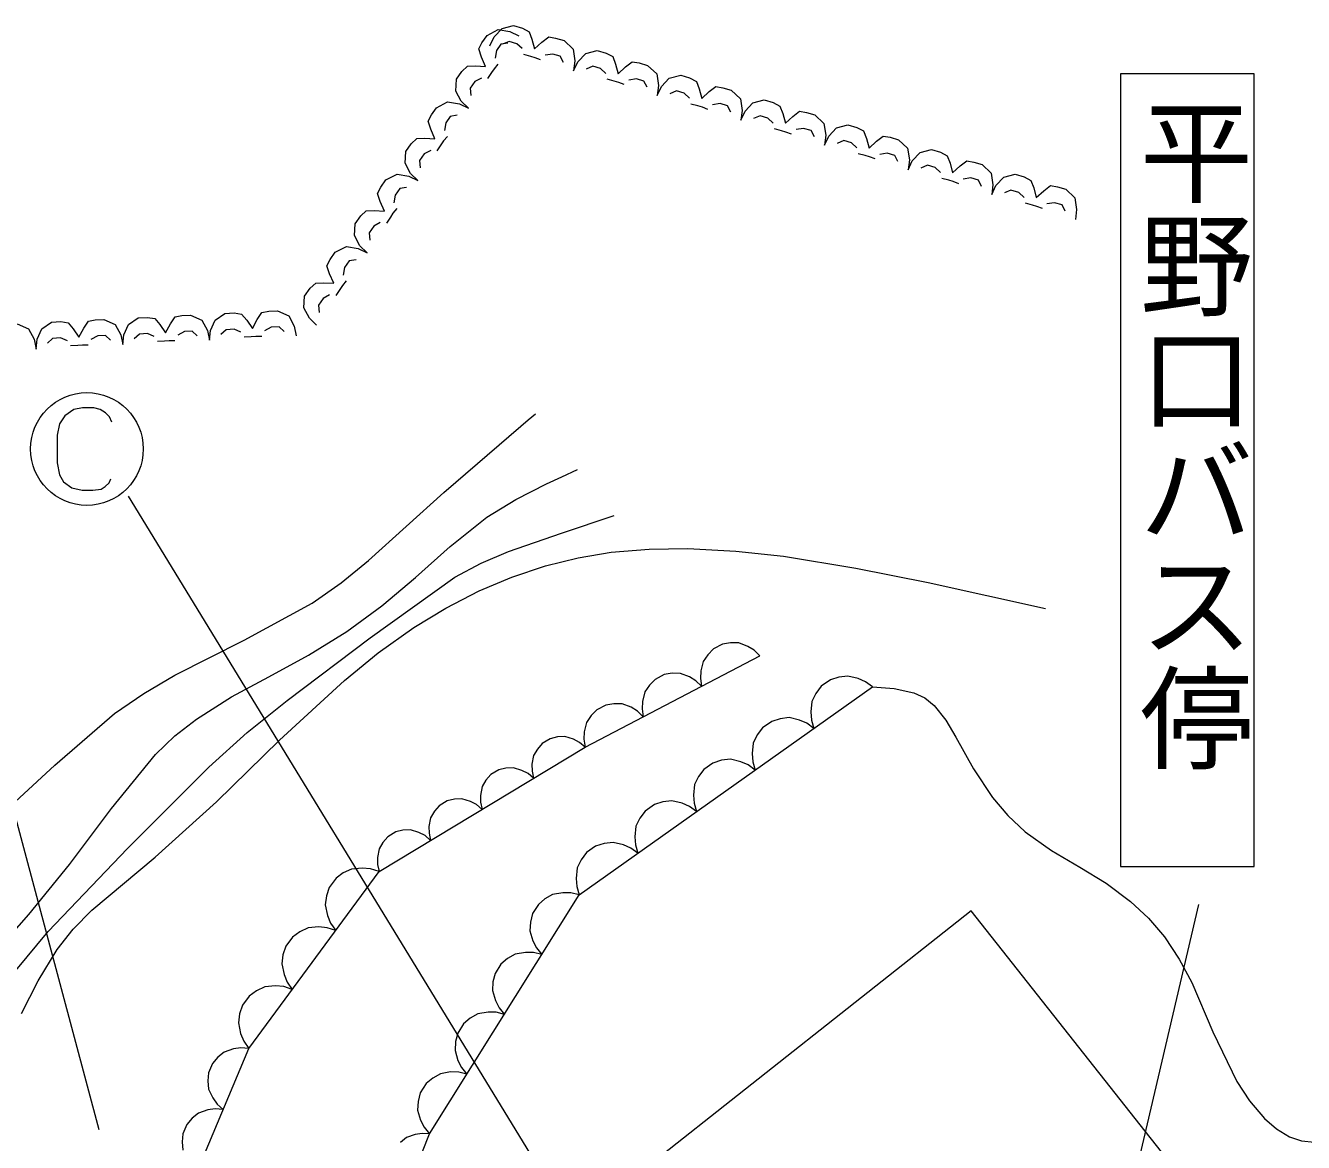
# Model space of a CAD drawing. Units: millimetres, scale not verified. Extents: x 61922 to 701922, y 6976 to 366976.
# Drawn here: x 162929 to 191142, y 301618 to 326273 of the extents above; entities that cross this region are included whole.
import ezdxf
from ezdxf.enums import TextEntityAlignment as Align

# ---------------------------------------------------------------- set-up
doc = ezdxf.new("R2010")
doc.units = ezdxf.units.MM
doc.header["$LTSCALE"] = 1000
doc.layers.add('S-BGD', color=1, linetype='Continuous', lineweight=13)
doc.layers.add('S-BGD-HTXT', color=6, linetype='Continuous', lineweight=13)
doc.styles.add('@ＭＳ ゴシック', font='')
doc.styles.get('@ＭＳ ゴシック').set_extended_font_data('@MS Gothic')

msp = doc.modelspace()

# ---------------------------------------------------------------- linework, layer by layer
at = {"layer": 'S-BGD'}
for p, q in [((173118, 326055), (173364, 326186)), ((173274, 326022), (173449, 326207)), ((173364, 326186), (173624, 326141)), ((173449, 326207), (173700, 326273)), ((173700, 326273), (173898, 326214)), ((173898, 326214), (174045, 326135)), ((172933, 325757), (173006, 325895)), ((173006, 325895), (173118, 326055)), ((173180, 325824), (173274, 326022)), ((173424, 325864), (173324, 325721)), ((173577, 325888), (173424, 325864)), ((173606, 325924), (173462, 325861)), ((173777, 325873), (173606, 325924)), ((173624, 326141), (173823, 326043)), ((173895, 325763), (173777, 325873)), ((174045, 326135), (174107, 325971)), ((174107, 325971), (174165, 325758)), ((174165, 325758), (174330, 325910)), ((174330, 325910), (174479, 326022)), ((174479, 326022), (174632, 325997)), ((174632, 325997), (174817, 325942)), ((174817, 325942), (175017, 325752)), ((172992, 325578), (172933, 325757)), ((173085, 325371), (172992, 325578)), ((173324, 325721), (173294, 325551)), ((174081, 325593), (173927, 325633)), ((174177, 325564), (174081, 325593)), ((174568, 325644), (174400, 325619)), ((174734, 325595), (174568, 325644)), ((174804, 325459), (174734, 325595)), ((175017, 325752), (175056, 325494)), ((175120, 325475), (175295, 325659)), ((175295, 325659), (175546, 325726)), ((175546, 325726), (175745, 325667)), ((175745, 325667), (175892, 325588)), ((175892, 325588), (175954, 325424)), ((172562, 325261), (172685, 325377)), ((172685, 325377), (172862, 325384)), ((172862, 325384), (173085, 325371)), ((173275, 325321), (173217, 325237)), ((173359, 325423), (173275, 325321)), ((174299, 325518), (174177, 325564)), ((175056, 325494), (175027, 325277)), ((175027, 325277), (175120, 325475)), ((175453, 325377), (175309, 325314)), ((175624, 325326), (175453, 325377)), ((175742, 325216), (175624, 325326)), ((175954, 325424), (176011, 325211)), ((176011, 325211), (176177, 325363)), ((176177, 325363), (176325, 325475)), ((176325, 325475), (176479, 325449)), ((176479, 325449), (176663, 325395)), ((176663, 325395), (176863, 325205)), ((172425, 324828), (172442, 325090)), ((172442, 325090), (172562, 325261)), ((172850, 325036), (172747, 324888)), ((172994, 325114), (172850, 325036)), ((173217, 325237), (173129, 325102)), ((175927, 325045), (175773, 325086)), ((176024, 325017), (175927, 325045)), ((176146, 324971), (176024, 325017)), ((176414, 325097), (176246, 325071)), ((176581, 325048), (176414, 325097)), ((176651, 324911), (176581, 325048)), ((176863, 325205), (176902, 324947)), ((176967, 324928), (177142, 325112)), ((177142, 325112), (177393, 325179)), ((177393, 325179), (177591, 325120)), ((177591, 325120), (177739, 325041)), ((177739, 325041), (177800, 324877)), ((190051, 325211), (187100, 325211)), ((187100, 325211), (187100, 307710)), ((190051, 307710), (190051, 325211)), ((172546, 324601), (172425, 324828)), ((172747, 324888), (172761, 324730)), ((176902, 324947), (176873, 324730)), ((176873, 324730), (176967, 324928)), ((177299, 324830), (177155, 324767)), ((177470, 324779), (177299, 324830)), ((177588, 324669), (177470, 324779)), ((177800, 324877), (177858, 324664)), ((177858, 324664), (178023, 324816)), ((178023, 324816), (178172, 324928)), ((178172, 324928), (178325, 324902)), ((178325, 324902), (178510, 324848)), ((178510, 324848), (178710, 324658)), ((171889, 324300), (172001, 324459)), ((172001, 324459), (172247, 324590)), ((172247, 324590), (172507, 324545)), ((172507, 324545), (172706, 324447)), ((172706, 324447), (172546, 324601)), ((177774, 324498), (177620, 324539)), ((177871, 324470), (177774, 324498)), ((177992, 324423), (177871, 324470)), ((178261, 324550), (178093, 324524)), ((178427, 324501), (178261, 324550)), ((178497, 324364), (178427, 324501)), ((178710, 324658), (178749, 324400)), ((178813, 324381), (178989, 324565)), ((178989, 324565), (179239, 324632)), ((179239, 324632), (179438, 324573)), ((179438, 324573), (179585, 324494)), ((179585, 324494), (179647, 324330)), ((171816, 324161), (171889, 324300)), ((172307, 324269), (172207, 324125)), ((172460, 324292), (172307, 324269)), ((178749, 324400), (178720, 324183)), ((178720, 324183), (178813, 324381)), ((179146, 324283), (179002, 324220)), ((179317, 324232), (179146, 324283)), ((179435, 324122), (179317, 324232)), ((179647, 324330), (179704, 324117)), ((179704, 324117), (179870, 324269)), ((179870, 324269), (180018, 324381)), ((180018, 324381), (180172, 324355)), ((180172, 324355), (180356, 324300)), ((180356, 324300), (180556, 324111)), ((171875, 323983), (171816, 324161)), ((171968, 323775), (171875, 323983)), ((172207, 324125), (172177, 323955)), ((179620, 323951), (179466, 323992)), ((179717, 323922), (179620, 323951)), ((179839, 323876), (179717, 323922)), ((180107, 324003), (179939, 323977)), ((180274, 323953), (180107, 324003)), ((180344, 323817), (180274, 323953)), ((180556, 324111), (180595, 323853)), ((180660, 323834), (180835, 324018)), ((180835, 324018), (181086, 324084)), ((181086, 324084), (181284, 324026)), ((181284, 324026), (181432, 323947)), ((181432, 323947), (181493, 323783)), ((171325, 323494), (171445, 323665)), ((171445, 323665), (171568, 323781)), ((171568, 323781), (171745, 323788)), ((171745, 323788), (171968, 323775)), ((172100, 323641), (172012, 323507)), ((172158, 323725), (172100, 323641)), ((172242, 323827), (172158, 323725)), ((180595, 323853), (180566, 323636)), ((180566, 323636), (180660, 323834)), ((180992, 323735), (180848, 323673)), ((181163, 323685), (180992, 323735)), ((181281, 323575), (181163, 323685)), ((181493, 323783), (181551, 323570)), ((181551, 323570), (181716, 323722)), ((181716, 323722), (181865, 323833)), ((181865, 323833), (182018, 323808)), ((182018, 323808), (182203, 323753)), ((182203, 323753), (182403, 323564)), ((171308, 323232), (171325, 323494)), ((171733, 323440), (171630, 323292)), ((171877, 323518), (171733, 323440)), ((181467, 323404), (181313, 323445)), ((181564, 323375), (181467, 323404)), ((181685, 323329), (181564, 323375)), ((181954, 323456), (181786, 323430)), ((182120, 323406), (181954, 323456)), ((182190, 323270), (182120, 323406)), ((182403, 323564), (182442, 323306)), ((182507, 323287), (182682, 323471)), ((182682, 323471), (182932, 323537)), ((182932, 323537), (183131, 323478)), ((183131, 323478), (183278, 323400)), ((183278, 323400), (183340, 323236)), ((171429, 323005), (171308, 323232)), ((171630, 323292), (171644, 323134)), ((182442, 323306), (182413, 323089)), ((182413, 323089), (182507, 323287)), ((182839, 323188), (182695, 323126)), ((183010, 323138), (182839, 323188)), ((183128, 323027), (183010, 323138)), ((183340, 323236), (183397, 323023)), ((183397, 323023), (183563, 323175)), ((183563, 323175), (183712, 323286)), ((183712, 323286), (183865, 323261)), ((183865, 323261), (184049, 323206)), ((184049, 323206), (184249, 323016)), ((170772, 322704), (170884, 322864)), ((170884, 322864), (171130, 322994)), ((171130, 322994), (171390, 322949)), ((171390, 322949), (171589, 322852)), ((171589, 322852), (171429, 323005)), ((183313, 322857), (183159, 322897)), ((183410, 322828), (183313, 322857)), ((183532, 322782), (183410, 322828)), ((183800, 322908), (183632, 322883)), ((183967, 322859), (183800, 322908)), ((184037, 322723), (183967, 322859)), ((184249, 323016), (184288, 322759)), ((184288, 322759), (184259, 322541)), ((184353, 322740), (184528, 322924)), ((184528, 322924), (184779, 322990)), ((184779, 322990), (184977, 322931)), ((184977, 322931), (185125, 322853)), ((185125, 322853), (185187, 322689)), ((170699, 322565), (170772, 322704)), ((170758, 322387), (170699, 322565)), ((171090, 322529), (171060, 322360)), ((171190, 322673), (171090, 322529)), ((171343, 322696), (171190, 322673)), ((184259, 322541), (184353, 322740)), ((184685, 322641), (184541, 322578)), ((184856, 322591), (184685, 322641)), ((184974, 322480), (184856, 322591)), ((185187, 322689), (185244, 322476)), ((185244, 322476), (185410, 322627)), ((185410, 322627), (185558, 322739)), ((185558, 322739), (185711, 322714)), ((185711, 322714), (185896, 322659)), ((185896, 322659), (186096, 322469)), ((170451, 322186), (170628, 322192)), ((170628, 322192), (170851, 322179)), ((170851, 322179), (170758, 322387)), ((171125, 322231), (171041, 322129)), ((185160, 322310), (185006, 322350)), ((185257, 322281), (185160, 322310)), ((185379, 322235), (185257, 322281)), ((185647, 322361), (185479, 322336)), ((185813, 322312), (185647, 322361)), ((185883, 322176), (185813, 322312)), ((186096, 322469), (186135, 322212)), ((186135, 322212), (186106, 321994)), ((170208, 321898), (170328, 322070)), ((170328, 322070), (170451, 322186)), ((170760, 321922), (170616, 321844)), ((170983, 322045), (170895, 321911)), ((171041, 322129), (170983, 322045)), ((170191, 321636), (170208, 321898)), ((170312, 321409), (170191, 321636)), ((170616, 321844), (170513, 321697)), ((170513, 321697), (170527, 321538)), ((169767, 321268), (170013, 321399)), ((170013, 321399), (170273, 321354)), ((170273, 321354), (170472, 321256)), ((170472, 321256), (170312, 321409)), ((169582, 320969), (169655, 321108)), ((169655, 321108), (169767, 321268)), ((170073, 321077), (169973, 320933)), ((170226, 321101), (170073, 321077)), ((169641, 320791), (169582, 320969)), ((169734, 320584), (169641, 320791)), ((169973, 320933), (169943, 320764)), ((169211, 320474), (169334, 320590)), ((169334, 320590), (169511, 320597)), ((169511, 320597), (169734, 320584)), ((169924, 320533), (169866, 320449)), ((170008, 320635), (169924, 320533)), ((169074, 320041), (169091, 320302)), ((169091, 320302), (169211, 320474)), ((169499, 320248), (169396, 320101)), ((169643, 320326), (169499, 320248)), ((169866, 320449), (169778, 320315)), ((168042, 319785), (168144, 319939)), ((168144, 319939), (168297, 319966)), ((168297, 319966), (168488, 319976)), ((168488, 319976), (168739, 319863)), ((169195, 319814), (169074, 320041)), ((169396, 320101), (169410, 319942)), ((162743, 319688), (162994, 319576)), ((163286, 319581), (163500, 319726)), ((163500, 319726), (163706, 319737)), ((163706, 319737), (163870, 319711)), ((163870, 319711), (163982, 319578)), ((164212, 319594), (164315, 319748)), ((164315, 319748), (164467, 319775)), ((164467, 319775), (164658, 319784)), ((164658, 319784), (164909, 319672)), ((164909, 319672), (165031, 319443)), ((165098, 319446), (165201, 319677)), ((165201, 319677), (165415, 319822)), ((165415, 319822), (165621, 319832)), ((165621, 319832), (165785, 319807)), ((165785, 319807), (165897, 319673)), ((165897, 319673), (166022, 319492)), ((166022, 319492), (166127, 319690)), ((166127, 319690), (166230, 319844)), ((166230, 319844), (166382, 319870)), ((166382, 319870), (166573, 319880)), ((166573, 319880), (166824, 319768)), ((166824, 319768), (166945, 319539)), ((167012, 319542), (167116, 319773)), ((167116, 319773), (167330, 319918)), ((167330, 319918), (167535, 319928)), ((167535, 319928), (167700, 319903)), ((167700, 319903), (167812, 319769)), ((167812, 319769), (167936, 319588)), ((167936, 319588), (168042, 319785)), ((168739, 319863), (168860, 319634)), ((169355, 319660), (169195, 319814)), ((162994, 319576), (163116, 319347)), ((163183, 319350), (163286, 319581)), ((163704, 319377), (163527, 319368)), ((163852, 319312), (163704, 319377)), ((163982, 319578), (164107, 319397)), ((164107, 319397), (164212, 319594)), ((164523, 319422), (164373, 319343)), ((164695, 319431), (164523, 319422)), ((164806, 319326), (164695, 319431)), ((165031, 319443), (165075, 319229)), ((165075, 319229), (165098, 319446)), ((165442, 319463), (165328, 319357)), ((165619, 319472), (165442, 319463)), ((165767, 319408), (165619, 319472)), ((166438, 319518), (166288, 319439)), ((166610, 319527), (166438, 319518)), ((166721, 319422), (166610, 319527)), ((166945, 319539), (166990, 319325)), ((166990, 319325), (167012, 319542)), ((167357, 319559), (167243, 319453)), ((167534, 319568), (167357, 319559)), ((167682, 319503), (167534, 319568)), ((167912, 319405), (167754, 319392)), ((168013, 319410), (167912, 319405)), ((168142, 319406), (168013, 319410)), ((168353, 319614), (168203, 319534)), ((168525, 319622), (168353, 319614)), ((168636, 319518), (168525, 319622)), ((168860, 319634), (168905, 319421)), ((163116, 319347), (163160, 319133)), ((163160, 319133), (163183, 319350)), ((163527, 319368), (163413, 319261)), ((164082, 319213), (163924, 319200)), ((164183, 319218), (164082, 319213)), ((164312, 319215), (164183, 319218)), ((165997, 319309), (165839, 319296)), ((166098, 319314), (165997, 319309)), ((166227, 319311), (166098, 319314)), ((163995, 317795), (163795, 317657)), ((164189, 317832), (163995, 317795)), ((164433, 317832), (164189, 317832)), ((164576, 317795), (164433, 317832)), ((164695, 317726), (164576, 317795)), ((164783, 317639), (164695, 317726)), ((174025, 317566), (174185, 317701)), ((163676, 317482), (163626, 317232)), ((163795, 317657), (163676, 317482)), ((164833, 317520), (164783, 317639)), ((172160, 315967), (173865, 317431)), ((173865, 317431), (174025, 317566)), ((163626, 317232), (163626, 316620)), ((163626, 316620), (163676, 316357)), ((163676, 316357), (163770, 316201)), ((174433, 316157), (174770, 316314)), ((174770, 316314), (175118, 316472)), ((163770, 316201), (163951, 316070)), ((163951, 316070), (164176, 316020)), ((164176, 316020), (164414, 316020)), ((164414, 316020), (164595, 316039)), ((164595, 316039), (164689, 316095)), ((164689, 316095), (164776, 316176)), ((164776, 316176), (164814, 316264)), ((173756, 315814), (174433, 316157)), ((165197, 315885), (183526, 285908)), ((170498, 314461), (172160, 315967)), ((173114, 315420), (173756, 315814)), ((174758, 315066), (175924, 315454)), ((172306, 314776), (173114, 315420)), ((173594, 314663), (174758, 315066)), ((171539, 314086), (172306, 314776)), ((172987, 314408), (173594, 314663)), ((175130, 314525), (175861, 314645)), ((175861, 314645), (176698, 314716)), ((176698, 314716), (177550, 314727)), ((177550, 314727), (178611, 314672)), ((178611, 314672), (179664, 314557)), ((169895, 313969), (170498, 314461)), ((172409, 314099), (172987, 314408)), ((173665, 314096), (174410, 314345)), ((174410, 314345), (175130, 314525)), ((179664, 314557), (181260, 314297)), ((181260, 314297), (182855, 313977)), ((170536, 312758), (172409, 314099)), ((170793, 313466), (171539, 314086)), ((172941, 313791), (173665, 314096)), ((169258, 313526), (169895, 313969)), ((172205, 313414), (172941, 313791)), ((182855, 313977), (184151, 313694)), ((167757, 312702), (169258, 313526)), ((170019, 312900), (170793, 313466)), ((184151, 313694), (185445, 313402)), ((171499, 312985), (172205, 313414)), ((169177, 312375), (170019, 312900)), ((170717, 312423), (171499, 312985)), ((166226, 311930), (167757, 312702)), ((168708, 311375), (170536, 312758)), ((178316, 312617), (178117, 312513)), ((178493, 312647), (178316, 312617)), ((178674, 312644), (178493, 312647)), ((178874, 312568), (178674, 312644)), ((168297, 311898), (169177, 312375)), ((169973, 311815), (170717, 312423)), ((175281, 310344), (179142, 312360)), ((177991, 312385), (177889, 312234)), ((178117, 312513), (177991, 312385)), ((179017, 312483), (178874, 312568)), ((179142, 312360), (179017, 312483)), ((177889, 312234), (177838, 312027)), ((165538, 311530), (166226, 311930)), ((167474, 311452), (168297, 311898)), ((168538, 310495), (169973, 311815)), ((176830, 311840), (176704, 311713)), ((177029, 311945), (176830, 311840)), ((177206, 311975), (177029, 311945)), ((177387, 311972), (177206, 311975)), ((177587, 311896), (177387, 311972)), ((177730, 311811), (177587, 311896)), ((177855, 311688), (177730, 311811)), ((177838, 312027), (177829, 311863)), ((177829, 311863), (177855, 311688)), ((180697, 311830), (180497, 311688)), ((180884, 311889), (180697, 311830)), ((181082, 311913), (180884, 311889)), ((181309, 311860), (181082, 311913)), ((181476, 311788), (181309, 311860)), ((181630, 311674), (181476, 311788)), ((164893, 311086), (165538, 311530)), ((175152, 307084), (181630, 311674)), ((176602, 311562), (176551, 311355)), ((176704, 311713), (176602, 311562)), ((180379, 311531), (180291, 311353)), ((180497, 311688), (180379, 311531)), ((181630, 311674), (182104, 311636)), ((182104, 311636), (182543, 311542)), ((182543, 311542), (182781, 311429)), ((166700, 310965), (167474, 311452)), ((167821, 310664), (168708, 311375)), ((175742, 311273), (175543, 311168)), ((175919, 311303), (175742, 311273)), ((176100, 311300), (175919, 311303)), ((176300, 311224), (176100, 311300)), ((176443, 311139), (176300, 311224)), ((176551, 311355), (176542, 311191)), ((176542, 311191), (176568, 311016)), ((180291, 311353), (180266, 311121)), ((182781, 311429), (182986, 311264)), ((182986, 311264), (183245, 310940)), ((163572, 309948), (164893, 311086)), ((166227, 310595), (166700, 310965)), ((175417, 311041), (175315, 310890)), ((175543, 311168), (175417, 311041)), ((176568, 311016), (176443, 311139)), ((179402, 310912), (179201, 310770)), ((179588, 310971), (179402, 310912)), ((179786, 310995), (179588, 310971)), ((180013, 310942), (179786, 310995)), ((180181, 310870), (180013, 310942)), ((180266, 311121), (180281, 310941)), ((180281, 310941), (180335, 310756)), ((183245, 310940), (183467, 310563)), ((166973, 309905), (167821, 310664)), ((175264, 310683), (175255, 310519)), ((175315, 310890), (175264, 310683)), ((179201, 310770), (179083, 310613)), ((180335, 310756), (180181, 310870)), ((165800, 310184), (166227, 310595)), ((167147, 309134), (168538, 310495)), ((170734, 307598), (175281, 310344)), ((174336, 310425), (174229, 310302)), ((174513, 310531), (174336, 310425)), ((174672, 310569), (174513, 310531)), ((174838, 310577), (174672, 310569)), ((175024, 310519), (174838, 310577)), ((175160, 310449), (175024, 310519)), ((175281, 310344), (175160, 310449)), ((175255, 310519), (175281, 310344)), ((178996, 310435), (178970, 310202)), ((179083, 310613), (178996, 310435)), ((183467, 310563), (183854, 309868)), ((164824, 308987), (165800, 310184)), ((174145, 310158), (174109, 309966)), ((174229, 310302), (174145, 310158)), ((178490, 310076), (178293, 310053)), ((178718, 310023), (178490, 310076)), ((178970, 310202), (178985, 310023)), ((162279, 308753), (163572, 309948)), ((165177, 308110), (166973, 309905)), ((173376, 309845), (173200, 309739)), ((173535, 309883), (173376, 309845)), ((173701, 309890), (173535, 309883)), ((173888, 309832), (173701, 309890)), ((174023, 309762), (173888, 309832)), ((174109, 309966), (174111, 309816)), ((174111, 309816), (174144, 309657)), ((177905, 309852), (177788, 309695)), ((178106, 309994), (177905, 309852)), ((178293, 310053), (178106, 309994)), ((178885, 309952), (178718, 310023)), ((179039, 309838), (178885, 309952)), ((178985, 310023), (179039, 309838)), ((183854, 309868), (184277, 309231)), ((173092, 309615), (173008, 309472)), ((173200, 309739), (173092, 309615)), ((174144, 309657), (174023, 309762)), ((177700, 309516), (177675, 309284)), ((177788, 309695), (177700, 309516)), ((173008, 309472), (172972, 309280)), ((172972, 309280), (172974, 309129)), ((177675, 309284), (177690, 309105)), ((184277, 309231), (184612, 308836)), ((163897, 307753), (164824, 308987)), ((165790, 307918), (167147, 309134)), ((172063, 309052), (171955, 308929)), ((172239, 309159), (172063, 309052)), ((172398, 309197), (172239, 309159)), ((172564, 309204), (172398, 309197)), ((172751, 309146), (172564, 309204)), ((172886, 309076), (172751, 309146)), ((173008, 308971), (172886, 309076)), ((172974, 309129), (173008, 308971)), ((176610, 308934), (176492, 308777)), ((176811, 309076), (176610, 308934)), ((176997, 309135), (176811, 309076)), ((177195, 309158), (176997, 309135)), ((177422, 309105), (177195, 309158)), ((177589, 309034), (177422, 309105)), ((177744, 308920), (177589, 309034)), ((177690, 309105), (177744, 308920)), ((171871, 308785), (171836, 308593)), ((171955, 308929), (171871, 308785)), ((176492, 308777), (176405, 308598)), ((184612, 308836), (184997, 308477)), ((171102, 308472), (170926, 308366)), ((171261, 308510), (171102, 308472)), ((171428, 308517), (171261, 308510)), ((171614, 308459), (171428, 308517)), ((171749, 308390), (171614, 308459)), ((171871, 308285), (171749, 308390)), ((171836, 308593), (171837, 308443)), ((171837, 308443), (171871, 308285)), ((176405, 308598), (176379, 308366)), ((184997, 308477), (185576, 308066)), ((163428, 306277), (165177, 308110)), ((170734, 308099), (170699, 307907)), ((170818, 308242), (170734, 308099)), ((170926, 308366), (170818, 308242)), ((175515, 308158), (175314, 308016)), ((175702, 308217), (175515, 308158)), ((175899, 308240), (175702, 308217)), ((176127, 308187), (175899, 308240)), ((176294, 308116), (176127, 308187)), ((176448, 308002), (176294, 308116)), ((176379, 308366), (176394, 308187)), ((176394, 308187), (176448, 308002)), ((164389, 306742), (165790, 307918)), ((170699, 307907), (170700, 307757)), ((175196, 307859), (175109, 307680)), ((175314, 308016), (175196, 307859)), ((185576, 308066), (186207, 307692)), ((163003, 306652), (163897, 307753)), ((167860, 303694), (170734, 307598)), ((169944, 307568), (169783, 307451)), ((170127, 307654), (169944, 307568)), ((170364, 307675), (170127, 307654)), ((170548, 307660), (170364, 307675)), ((170734, 307598), (170548, 307660)), ((170700, 307757), (170734, 307598)), ((175109, 307680), (175084, 307448)), ((186207, 307692), (186784, 307340)), ((187100, 307710), (190051, 307710)), ((169634, 307249), (169570, 307060)), ((169783, 307451), (169634, 307249)), ((175084, 307448), (175099, 307269)), ((175099, 307269), (175152, 307084)), ((186784, 307340), (187324, 306938)), ((169570, 307060), (169543, 306860)), ((171849, 301807), (175152, 307084)), ((174396, 306997), (174250, 306873)), ((174566, 307093), (174396, 306997)), ((174792, 307130), (174566, 307093)), ((174970, 307129), (174792, 307130)), ((175152, 307084), (174970, 307129)), ((163981, 306324), (164389, 306742)), ((169543, 306860), (169593, 306627)), ((174250, 306873), (174122, 306669)), ((183807, 306734), (176229, 300749)), ((190170, 298678), (183807, 306734)), ((188822, 306874), (183911, 285895)), ((187324, 306938), (187720, 306569)), ((162073, 305601), (163003, 306652)), ((169593, 306627), (169664, 306459)), ((169664, 306459), (169776, 306297)), ((174074, 306483), (174062, 306288)), ((174122, 306669), (174074, 306483)), ((187720, 306569), (188071, 306159)), ((162713, 305416), (163428, 306277)), ((163626, 305876), (163981, 306324)), ((168824, 306150), (168676, 305948)), ((168986, 306267), (168824, 306150)), ((169169, 306352), (168986, 306267)), ((169406, 306374), (169169, 306352)), ((169590, 306358), (169406, 306374)), ((169776, 306297), (169590, 306358)), ((174062, 306288), (174127, 306068)), ((188071, 306159), (188401, 305665)), ((163207, 305186), (163626, 305876)), ((168676, 305948), (168612, 305759)), ((174127, 306068), (174208, 305912)), ((174208, 305912), (174327, 305764)), ((168612, 305759), (168585, 305558)), ((168585, 305558), (168635, 305326)), ((173424, 305554), (173296, 305349)), ((173570, 305678), (173424, 305554)), ((173740, 305773), (173570, 305678)), ((173966, 305811), (173740, 305773)), ((174144, 305810), (173966, 305811)), ((174327, 305764), (174144, 305810)), ((188401, 305665), (188675, 305149)), ((168635, 305326), (168706, 305158)), ((173296, 305349), (173248, 305163)), ((162840, 304467), (163207, 305186)), ((168211, 305051), (168028, 304965)), ((168448, 305072), (168211, 305051)), ((168632, 305057), (168448, 305072)), ((168818, 304996), (168632, 305057)), ((168706, 305158), (168818, 304996)), ((173248, 305163), (173236, 304969)), ((188675, 305149), (189140, 304057)), ((167866, 304848), (167718, 304647)), ((168028, 304965), (167866, 304848)), ((173236, 304969), (173301, 304749)), ((173301, 304749), (173382, 304593)), ((167654, 304458), (167627, 304257)), ((167718, 304647), (167654, 304458)), ((172914, 304454), (172744, 304359)), ((173140, 304492), (172914, 304454)), ((173318, 304491), (173140, 304492)), ((173501, 304445), (173318, 304491)), ((173382, 304593), (173501, 304445)), ((167627, 304257), (167676, 304025)), ((172598, 304235), (172470, 304030)), ((172744, 304359), (172598, 304235)), ((167676, 304025), (167748, 303857)), ((167748, 303857), (167860, 303694)), ((172470, 304030), (172422, 303844)), ((189140, 304057), (189674, 302960)), ((165028, 296959), (167860, 303694)), ((167315, 303614), (167172, 303500)), ((167518, 303683), (167315, 303614)), ((167683, 303709), (167518, 303683)), ((167860, 303694), (167683, 303709)), ((172422, 303844), (172411, 303650)), ((172411, 303650), (172475, 303430)), ((167055, 303363), (166967, 303154)), ((167172, 303500), (167055, 303363)), ((172475, 303430), (172556, 303274)), ((166967, 303154), (166951, 302975)), ((171919, 303040), (171772, 302916)), ((172089, 303135), (171919, 303040)), ((172314, 303173), (172089, 303135)), ((172492, 303172), (172314, 303173)), ((172675, 303126), (172492, 303172)), ((172556, 303274), (172675, 303126)), ((166951, 302975), (166969, 302793)), ((166969, 302793), (167062, 302599)), ((171772, 302916), (171644, 302711)), ((189674, 302960), (189954, 302535)), ((167062, 302599), (167161, 302466)), ((167161, 302466), (167293, 302347)), ((171597, 302525), (171585, 302330)), ((171644, 302711), (171597, 302525)), ((189954, 302535), (190282, 302148)), ((166748, 302267), (166605, 302153)), ((166952, 302336), (166748, 302267)), ((167117, 302362), (166952, 302336)), ((167293, 302347), (167117, 302362)), ((171585, 302330), (171649, 302111)), ((166488, 302016), (166401, 301807)), ((166605, 302153), (166488, 302016)), ((171649, 302111), (171731, 301955)), ((171731, 301955), (171849, 301807)), ((190282, 302148), (190548, 301915)), ((190548, 301915), (190834, 301744)), ((166401, 301807), (166384, 301628)), ((166384, 301628), (166403, 301446)), ((169790, 296702), (171849, 301807)), ((171337, 301724), (171204, 301615)), ((171528, 301792), (171337, 301724)), ((171683, 301818), (171528, 301792)), ((171849, 301807), (171683, 301818)), ((190834, 301744), (191100, 301653)), ((191100, 301653), (191387, 301621))]:
    msp.add_line(p, q, dxfattribs=at)
msp.add_circle((164283, 316926), 1244, dxfattribs=at)
at = {"layer": 'S-BGD-HTXT'}
msp.add_line((161777, 312251), (164548, 301906), dxfattribs=at)

# ---------------------------------------------------------------- texts
at = {"layer": 'S-BGD', "style": '@ＭＳ ゴシック'}
msp.add_text('平野口バス停', height=1833, rotation=270, dxfattribs=at).set_placement((187282, 324755), align=Align.BOTTOM_LEFT)

doc.saveas('drawing.dxf')
